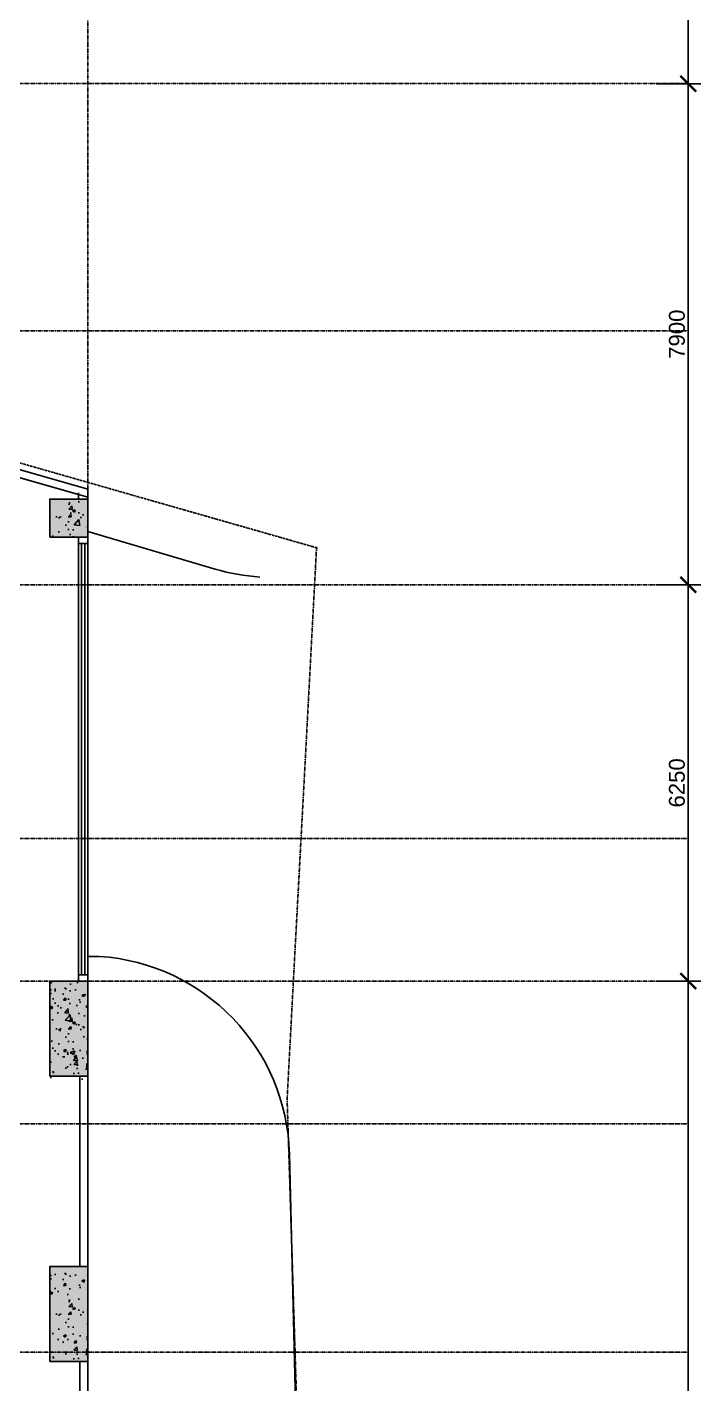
# Model space of a CAD drawing. Header units: inches. Extents: x -189245 to 740841, y -215444 to 469401.
# Drawn here: x 514495 to 525124, y 148763 to 170156 of the extents above; entities that cross this region are included whole.
import ezdxf

# ---------------------------------------------------------------- set-up
doc = ezdxf.new("R2010")
doc.units = ezdxf.units.IN
doc.header["$LTSCALE"] = 10
doc.header["$MEASUREMENT"] = 0
doc.linetypes.add('CENTER', pattern=[2, 1.25, -0.25, 0.25, -0.25])
doc.linetypes.add('GRID NORMAL$0$GRID BASEMENT$0$GRID GROUND$0$GRID$0$$0$PHANTOM', pattern=[2.5, 1.25, -0.25, 0.25, -0.25, 0.25, -0.25])
for name, color, linetype in [('3', 252, 'Continuous'), ('A-COLUMN', 6, 'Continuous'), ('A-COLUMN HATCH', 252, 'Continuous'), ('a-dim', 8, 'Continuous'), ('A-GRID', 8, 'Continuous'), ('A-HATCH GRAVEL', 8, 'Continuous'), ('A-ROAD', 252, 'Continuous'), ('A-SHEARWALL', 6, 'Continuous'), ('A-WINDOW', 2, 'Continuous'), ('COLUMN', 6, 'Continuous'), ('GRID', 8, 'CENTER'), ('TSG- DIM1', 1, 'Continuous'), ('TSG- WALL 100', 244, 'Continuous'), ('TSG- WINDOW PANEL HATCH', 200, 'Continuous'), ('TSG-CURB SETTING OUT', 1, 'Continuous')]:
    doc.layers.add(name, color=color, linetype=linetype)
doc.layers.add('DEFPOINT', color=7, linetype='Continuous', plot=False)
doc.styles.add('GRID NORMAL$0$GRID BASEMENT$0$GRID GROUND$0$GRID$0$Standard', font='ARIAL.TTF')
doc.dimstyles.new('GRID NORMAL$0$GRID BASEMENT$0$GRID GROUND$0$GRID$0$Standard', dxfattribs={"dimtxt": 250, "dimasz": 0.18, "dimexe": 0.18, "dimexo": 0.0625, "dimgap": 50, "dimtad": 1, "dimdec": 0, "dimzin": 0, "dimdsep": 46, "dimtxsty": 'GRID NORMAL$0$GRID BASEMENT$0$GRID GROUND$0$GRID$0$Standard', "dimcen": 0.09, "dimadec": 0, "dimazin": 0, "dimtfac": 1, "dimtdec": 0, "dimtofl": 0, "dimtmove": 0, "dimatfit": 3, "dimfxl": 1, "dimtolj": 1, "dimtzin": 0, "dimarcsym": 0})
pattern_1 = [(50, (467978.45, 126913.5), (717.26, -62.752), [75, -825]), (355, (467978.45, 126913.5), (-138.751, 752.192), [60, -660]), (100.4514, (468038.2, 126908.3), (578.509, 689.4395), [63.74, -701.142]), (46.1842, (467978.45, 127113.5), (1067.241, -165.519), [112.5, -1237.5]), (96.6356, (468067.4, 127099.7), (934.663, 974.118), [95.61, -1051.713]), (351.1842, (467978.5, 127113.5), (934.662, 974.119), [90, -990]), (21, (468078.45, 127063.5), (596.907, -402.619), [75, -825]), (326, (468078.45, 127063.5), (243.315, 725.15), [60, -660]), (71.4514, (468128.2, 127029.95), (840.223, 322.5305), [63.74, -701.142]), (37.5, (467978.45, 126913.5), (12.1599, 332.8939), [0, -652, 0, -670, 0, -662.5]), (7.5, (467978.45, 126913.5), (263.0695, 394.4117), [0, -382, 0, -637, 0, -252.5]), (327.5, (467755.45, 126913.5), (533.8224, -22.5549), [0, -250, 0, -780, 0, -1035]), (317.5, (467655.45, 126913.5), (583.186, 100.105), [0, -325, 0, -518, 0, -735])]

# ---------------------------------------------------------------- blocks, each defined once
blk = doc.blocks.new('GRID NORMAL$0$GRID BASEMENT$0$GRID GROUND$0$GRID$0$_ARCHTICK')
at = {"color": 0, "linetype": 'ByBlock', "ltscale": 20, "const_width": 0.15}
blk.add_lwpolyline([(-0.5, -0.5), (0.5, 0.5)], dxfattribs=at)
blk = doc.blocks.new('*D894')
at = {"layer": 'a-dim', "color": 0, "lineweight": -2, "ltscale": 500}
for p, q in [((524924, 169064), (524924, 175027)), ((524424, 174827), (525124, 174827)), ((524424, 169264), (525124, 169264))]:
    blk.add_line(p, q, dxfattribs=at)
at = {"layer": 'Defpoints', "color": 0, "ltscale": 500}
for p in [(524424, 174827), (524924, 174827), (524424, 169264)]:
    blk.add_point(p, dxfattribs=at)
at = {"layer": 'a-dim', "color": 0, "lineweight": -2, "ltscale": 500, "xscale": 250, "yscale": 250, "zscale": 250}
for p, rotation in [((524924, 174827), 90), ((524924, 169264), 270)]:
    blk.add_blockref('GRID NORMAL$0$GRID BASEMENT$0$GRID GROUND$0$GRID$0$_ARCHTICK', p, dxfattribs=dict(at, rotation=rotation))
at = {"layer": 'a-dim', "color": 3, "ltscale": 500, "insert": (524747, 172046), "char_height": 250, "attachment_point": 5, "rotation": 90, "style": 'GRID NORMAL$0$GRID BASEMENT$0$GRID GROUND$0$GRID$0$Standard'}
blk.add_mtext('\\A1;5563', dxfattribs=at)
blk = doc.blocks.new('*D895')
at = {"layer": 'a-dim', "color": 0, "lineweight": -2, "ltscale": 500}
for p, q in [((524924, 161164), (524924, 169464)), ((524424, 169264), (525124, 169264)), ((524424, 161364), (525124, 161364))]:
    blk.add_line(p, q, dxfattribs=at)
at = {"layer": 'Defpoints', "color": 0, "ltscale": 500}
for p in [(524424, 169264), (524924, 169264), (524424, 161364)]:
    blk.add_point(p, dxfattribs=at)
at = {"layer": 'a-dim', "color": 0, "lineweight": -2, "ltscale": 500, "xscale": 250, "yscale": 250, "zscale": 250}
for p, rotation in [((524924, 169264), 90), ((524924, 161364), 270)]:
    blk.add_blockref('GRID NORMAL$0$GRID BASEMENT$0$GRID GROUND$0$GRID$0$_ARCHTICK', p, dxfattribs=dict(at, rotation=rotation))
at = {"layer": 'a-dim', "color": 3, "ltscale": 500, "insert": (524747, 165314), "char_height": 250, "attachment_point": 5, "rotation": 90, "style": 'GRID NORMAL$0$GRID BASEMENT$0$GRID GROUND$0$GRID$0$Standard'}
blk.add_mtext('\\A1;7900', dxfattribs=at)
blk = doc.blocks.new('*D897')
at = {"layer": 'a-dim', "color": 0, "lineweight": -2, "ltscale": 500}
for p, q in [((524924, 154914), (524924, 161564)), ((524424, 161364), (525124, 161364)), ((524424, 155114), (525124, 155114))]:
    blk.add_line(p, q, dxfattribs=at)
at = {"layer": 'Defpoints', "color": 0, "ltscale": 500}
for p in [(524424, 161364), (524924, 161364), (524424, 155114)]:
    blk.add_point(p, dxfattribs=at)
at = {"layer": 'a-dim', "color": 0, "lineweight": -2, "ltscale": 500, "xscale": 250, "yscale": 250, "zscale": 250}
for p, rotation in [((524924, 161364), 90), ((524924, 155114), 270)]:
    blk.add_blockref('GRID NORMAL$0$GRID BASEMENT$0$GRID GROUND$0$GRID$0$_ARCHTICK', p, dxfattribs=dict(at, rotation=rotation))
at = {"layer": 'a-dim', "color": 3, "ltscale": 500, "insert": (524747, 158239), "char_height": 250, "attachment_point": 5, "rotation": 90, "style": 'GRID NORMAL$0$GRID BASEMENT$0$GRID GROUND$0$GRID$0$Standard'}
blk.add_mtext('\\A1;6250', dxfattribs=at)
blk = doc.blocks.new('*D898')
at = {"layer": 'a-dim', "color": 0, "lineweight": -2, "ltscale": 500}
for p, q in [((524924, 131165), (524924, 155315)), ((524424, 155115), (525124, 155115)), ((524424, 131365), (525124, 131365))]:
    blk.add_line(p, q, dxfattribs=at)
at = {"layer": 'Defpoints', "color": 0, "ltscale": 500}
for p in [(524424, 155115), (524924, 155115), (524424, 131365)]:
    blk.add_point(p, dxfattribs=at)
at = {"layer": 'a-dim', "color": 0, "lineweight": -2, "ltscale": 500, "xscale": 250, "yscale": 250, "zscale": 250}
for p, rotation in [((524924, 155115), 90), ((524924, 131365), 270)]:
    blk.add_blockref('GRID NORMAL$0$GRID BASEMENT$0$GRID GROUND$0$GRID$0$_ARCHTICK', p, dxfattribs=dict(at, rotation=rotation))
at = {"layer": 'a-dim', "color": 3, "ltscale": 500, "insert": (524747, 143240), "char_height": 250, "attachment_point": 5, "rotation": 90, "style": 'GRID NORMAL$0$GRID BASEMENT$0$GRID GROUND$0$GRID$0$Standard'}
blk.add_mtext('\\A1;23750', dxfattribs=at)

msp = doc.modelspace()

# ---------------------------------------------------------------- hatches: boundary and pattern name
at = {"layer": 'A-COLUMN HATCH'}
h = msp.add_hatch(color=254, dxfattribs=at)
h.paths.add_polyline_path([(467978.45079, 126913.49964), (469178.45079, 126913.49964), (469178.45079, 127613.49964), (467978.45079, 127613.49964)])
h.paths.add_polyline_path([(467978.45079, 131013.49964), (469178.45079, 131013.49964), (469178.45079, 131713.49964), (467978.45079, 131713.49964)])
h.paths.add_polyline_path([(467978.45079, 139013.49964), (469178.45079, 139013.49964), (469178.45079, 139713.49964), (467978.45079, 139713.49964)])
h.paths.add_polyline_path([(483373.45079, 130063.49964), (483373.45079, 129463.49964), (483973.45079, 129463.49964), (483973.45079, 130063.49964)])
h.paths.add_polyline_path([(483373.45079, 134013.49964), (483973.45079, 134013.49964), (483973.45079, 134613.49964), (483373.45079, 134613.49964)])
h.paths.add_polyline_path([(489453.45079, 130063.49964), (489453.45079, 129463.49964), (490053.45079, 129463.49964), (490053.45079, 130063.49964)])
h.paths.add_polyline_path([(489453.45079, 134013.49964), (490053.45079, 134013.49964), (490053.45079, 134613.49964), (489453.45079, 134613.49964)])
h.paths.add_polyline_path([(495453.45079, 130063.49964), (495453.45079, 129463.49964), (496053.45079, 129463.49964), (496053.45079, 130063.49964)])
h.paths.add_polyline_path([(495453.45079, 134013.49964), (496053.45079, 134013.49964), (496053.45079, 134613.49964), (495453.45079, 134613.49964)])
h.paths.add_polyline_path([(501453.45079, 134613.49964), (501453.45079, 134013.49964), (502053.45079, 134013.49964), (502053.45079, 134613.49964)])
h.paths.add_polyline_path([(502053.45079, 130063.49964), (501453.45079, 130063.49964), (501453.45079, 129463.49964), (502053.45079, 129463.49964)])
h.paths.add_polyline_path([(504353.45079, 130063.49964), (504353.45079, 129463.49964), (504953.45079, 129463.49964), (504953.45079, 130063.49964)])
h.paths.add_polyline_path([(514853.45079, 141613.49964), (515453.45079, 141613.49964), (515453.45079, 143113.49964), (514853.45079, 143113.49964)])
h.paths.add_polyline_path([(502103.45079, 141613.49964), (502103.45079, 142813.49964), (501403.45079, 142813.49964), (501403.45079, 141613.49964)])
h.paths.add_polyline_path([(501403.45079, 146413.49964), (502103.45079, 146413.49964), (502103.45079, 147613.49964), (501403.45079, 147613.49964)])
h.paths.add_polyline_path([(496103.45079, 146413.49964), (496103.45079, 147613.49964), (495403.45079, 147613.49964), (495403.45079, 146413.49964)])
h.paths.add_polyline_path([(496103.45079, 142813.49964), (495403.45079, 142813.49964), (495403.45079, 141613.49964), (496103.45079, 141613.49964)])
h.paths.add_polyline_path([(514853.45079, 146113.49964), (515453.45079, 146113.49964), (515453.45079, 147613.49964), (514853.45079, 147613.49964)])
h.paths.add_polyline_path([(514853.45079, 149113.49964), (515453.45079, 149113.49964), (515453.45079, 150613.49964), (514853.45079, 150613.49964)])
h.paths.add_polyline_path([(490103.45079, 142813.49964), (489403.45079, 142813.49964), (489403.45079, 141613.49964), (490103.45079, 141613.49964)])
h.paths.add_polyline_path([(489403.45079, 146413.49964), (490103.45079, 146413.49964), (490103.45079, 147613.49964), (489403.45079, 147613.49964)])
h.paths.add_polyline_path([(484103.45079, 146413.49964), (484103.45079, 147613.49964), (483403.45079, 147613.49964), (483403.45079, 146413.49964)])
h.paths.add_polyline_path([(484103.45079, 142813.49964), (483403.45079, 142813.49964), (483403.45079, 141613.49964), (484103.45079, 141613.49964)])
h.paths.add_polyline_path([(468678.45079, 147763.49964), (468678.45079, 148963.49964), (467978.45079, 148963.49964), (467978.45079, 147763.49964)])
h.paths.add_polyline_path([(467978.45079, 157013.49964), (469178.45079, 157013.49964), (469178.45079, 157713.49964), (467978.45079, 157713.49964)])
h.paths.add_polyline_path([(479828.45079, 161013.49964), (479828.45079, 161713.49964), (478628.45079, 161713.49964), (478628.45079, 161013.49964)])
h.paths.add_polyline_path([(475853.45079, 161013.49964), (475853.45079, 161813.49964), (474653.45079, 161813.49964), (474653.45079, 161013.49964)])
h.paths.add_polyline_path([(469178.45079, 165013.49964), (469178.45079, 165713.49964), (467978.45079, 165713.49964), (467978.45079, 165013.49964)])
h.paths.add_polyline_path([(486453.45079, 162713.49964), (486453.45079, 162113.49964), (487053.45079, 162113.49964), (487053.45079, 162713.49964)])
h.paths.add_polyline_path([(487103.45079, 155113.49964), (486403.45079, 155113.49964), (486403.45079, 153913.49964), (487103.45079, 153913.49964)])
h.paths.add_polyline_path([(469178.45079, 169113.49964), (469178.45079, 169813.49964), (467978.45079, 169813.49964), (467978.45079, 169113.49964)])
h.paths.add_polyline_path([(486453.45079, 167337.49964), (486453.45079, 166737.49964), (487053.45079, 166737.49964), (487053.45079, 167337.49964)])
h.paths.add_polyline_path([(492403.45079, 155113.49964), (492403.45079, 153913.49964), (493103.45079, 153913.49964), (493103.45079, 155113.49964)])
h.paths.add_polyline_path([(498403.45079, 155113.49964), (498403.45079, 153913.49964), (499103.45079, 153913.49964), (499103.45079, 155113.49964)])
h.paths.add_polyline_path([(493053.45079, 162113.49964), (493053.45079, 162713.49964), (492453.45079, 162713.49964), (492453.45079, 162113.49964)])
h.paths.add_polyline_path([(498453.45079, 162713.49964), (498453.45079, 162113.49964), (499053.45079, 162113.49964), (499053.45079, 162713.49964)])
h.paths.add_polyline_path([(493053.45079, 166737.49964), (493053.45079, 167337.49964), (492453.45079, 167337.49964), (492453.45079, 166737.49964)])
h.paths.add_polyline_path([(498453.45079, 167337.49964), (498453.45079, 166737.49964), (499053.45079, 166737.49964), (499053.45079, 167337.49964)])
h.paths.add_polyline_path([(506553.45079, 165363.49964), (506553.45079, 164763.49964), (507153.45079, 164763.49964), (507153.45079, 165363.49964)])
h.paths.add_polyline_path([(514853.45079, 162713.96634), (514853.45079, 162113.96634), (515453.45079, 162113.96634), (515453.45079, 162713.96634)])
h.paths.add_polyline_path([(514853.45079, 155113.49964), (514853.45079, 153613.49964), (515453.45079, 153613.49964), (515453.45079, 155113.49964)])
at = {"layer": 'A-HATCH GRAVEL'}
h = msp.add_hatch(dxfattribs=at)
h.set_pattern_fill('AR-CONC', color=256, scale=100, style=0)
h.set_pattern_definition(pattern_1)
h.paths.add_polyline_path([(515453.45079, 162113.49965), (515053.45079, 162113.49965), (515053.45079, 162513.49965), (515453.45079, 162513.49965)])
h = msp.add_hatch(dxfattribs=at)
h.set_pattern_fill('AR-CONC', color=256, scale=100, style=0)
h.set_pattern_definition(pattern_1)
h.paths.add_polyline_path([(514853.45079, 153513.49965), (515453.45079, 153513.49965), (515453.45079, 155113.49965), (514853.45079, 155113.49965)])
at = {"layer": 'COLUMN'}
h = msp.add_hatch(dxfattribs=at)
h.set_pattern_fill('AR-CONC', color=8, scale=60, style=0)
h.set_pattern_definition([(50, (515153.45, 162436.1), (430.36, -37.65), [45, -495]), (355, (515153.45, 162436.1), (-83.25, 451.3), [36, -396]), (100.45, (515189.3, 162432.96), (347.1, 413.66), [38.24, -420.69]), (46.18, (515153.45, 162556.1), (640.34, -99.3), [67.5, -742.5]), (96.64, (515206.8, 162547.8), (560.8, 584.5), [57.37, -631.03]), (351.18, (515153.45, 162556.1), (560.8, 584.5), [54, -594]), (21, (515213.45, 162526.1), (358.14, -241.57), [45, -495]), (326, (515213.45, 162526.1), (146, 435.1), [36, -396]), (71.45, (515243.3, 162505.97), (504.13, 193.52), [38.24, -420.69]), (37.5, (515153.45, 162436.1), (7.296, 199.736), [0, -391.2, 0, -402, 0, -397.5]), (7.5, (515153.45, 162436.1), (157.84, 236.65), [0, -229.2, 0, -382.2, 0, -151.5]), (327.5, (515019.65, 162436.1), (320.293, -13.533), [0, -150, 0, -468, 0, -621]), (317.5, (514959.65, 162436.1), (349.91, 60.06), [0, -195, 0, -310.8, 0, -441])])
h.paths.add_polyline_path([(514853.45079, 162113.96634), (515453.45079, 162113.96634), (515453.45079, 162713.96634), (514853.45079, 162713.96634)])
h = msp.add_hatch(dxfattribs=at)
h.set_pattern_fill('AR-CONC', color=8, scale=60, style=0)
h.set_pattern_definition([(50, (515153.45, 154363.5), (430.36, -37.65), [45, -495]), (355, (515153.45, 154363.5), (-83.25, 451.32), [36, -396]), (100.45, (515189.3, 154360.36), (347.1, 413.66), [38.24, -420.69]), (46.184, (515153.45, 154483.5), (640.34, -99.3), [67.5, -742.5]), (96.636, (515206.8, 154475.2), (560.8, 584.47), [57.37, -631.03]), (351.184, (515153.45, 154483.5), (560.8, 584.47), [54, -594]), (21, (515213.45, 154453.5), (358.14, -241.57), [45, -495]), (326, (515213.45, 154453.5), (145.99, 435.1), [36, -396]), (71.45, (515243.3, 154433.37), (504.13, 193.52), [38.24, -420.69]), (37.5, (515153.45, 154363.5), (7.296, 199.736), [0, -391.2, 0, -402, 0, -397.5]), (7.5, (515153.45, 154363.5), (157.84, 236.647), [0, -229.2, 0, -382.2, 0, -151.5]), (327.5, (515019.65, 154363.5), (320.293, -13.533), [0, -150, 0, -468, 0, -621]), (317.5, (514959.65, 154363.5), (349.91, 60.06), [0, -195, 0, -310.8, 0, -441])])
h.paths.add_polyline_path([(514853.45079, 153613.49964), (515453.45079, 153613.49964), (515453.45079, 155113.49964), (514853.45079, 155113.49964)])
h = msp.add_hatch(dxfattribs=at)
h.set_pattern_fill('AR-CONC', color=8, scale=60, style=0)
h.set_pattern_definition([(50, (515153.45, 149863.5), (430.36, -37.65), [45, -495]), (355, (515153.45, 149863.5), (-83.25, 451.32), [36, -396]), (100.45, (515189.3, 149860.36), (347.1, 413.66), [38.24, -420.69]), (46.184, (515153.45, 149983.5), (640.34, -99.3), [67.5, -742.5]), (96.636, (515206.8, 149975.2), (560.8, 584.47), [57.37, -631.03]), (351.184, (515153.45, 149983.5), (560.8, 584.47), [54, -594]), (21, (515213.45, 149953.5), (358.14, -241.57), [45, -495]), (326, (515213.45, 149953.5), (145.99, 435.1), [36, -396]), (71.45, (515243.3, 149933.37), (504.13, 193.52), [38.24, -420.69]), (37.5, (515153.45, 149863.5), (7.296, 199.736), [0, -391.2, 0, -402, 0, -397.5]), (7.5, (515153.45, 149863.5), (157.84, 236.647), [0, -229.2, 0, -382.2, 0, -151.5]), (327.5, (515019.65, 149863.5), (320.293, -13.533), [0, -150, 0, -468, 0, -621]), (317.5, (514959.65, 149863.5), (349.91, 60.06), [0, -195, 0, -310.8, 0, -441])])
h.paths.add_polyline_path([(514853.45079, 149113.49964), (515453.45079, 149113.49964), (515453.45079, 150613.49964), (514853.45079, 150613.49964)])

# ---------------------------------------------------------------- linework, layer by layer
at = {"layer": '3', "color": 3, "linetype": 'GRID NORMAL$0$GRID BASEMENT$0$GRID GROUND$0$GRID$0$$0$PHANTOM', "flags": 128}
msp.add_lwpolyline([(519060.98795, 161934.25824), (518597.00513, 153256.65373), (518978.66397, 141152.66941), (519953.87855, 133081.37109), (465290.09382, 119732.83041), (464032.95972, 126578.35551), (463077.88672, 133876.12473), (462497.52086, 141213.20695), (462293.93772, 148550.3831), (462470.12238, 155878.2654), (463024.7082, 163207.31271), (463952.35995, 170488.45701), (465186.141, 177338.22958), (519079.94233, 161941.45465)], dxfattribs=at)
at = {"layer": 'A-COLUMN', "linetype": 'Continuous'}
msp.add_line((515303.57579, 162713.96634), (515303.57579, 162811.35686), dxfattribs=at)
at = {"layer": 'A-GRID', "linetype": 'GRID NORMAL$0$GRID BASEMENT$0$GRID GROUND$0$GRID$0$$0$PHANTOM'}
for p, q in [((524924.32718, 169264.43301), (457908.88734, 169264.43301)), ((524924.32718, 165364.43301), (457908.88734, 165364.43301)), ((524924.32718, 161364.43301), (457908.88734, 161364.43301)), ((524924.32718, 157364.43301), (457908.91887, 157364.43301)), ((524924.32718, 155114.43301), (457908.91887, 155114.43301)), ((524924.32718, 152864.43301), (457908.91887, 152864.43301)), ((524924.32718, 149264.43301), (457908.88734, 149264.43301))]:
    msp.add_line(p, q, dxfattribs=at)
at = {"layer": 'A-ROAD', "color": 252}
for p, q in [((517460.23475, 161609.68055), (515453.45079, 162201.28014)), ((515634.1258, 155502.16872), (515453.45079, 155502.16872))]:
    msp.add_line(p, q, dxfattribs=at)
msp.add_lwpolyline([(515453.45079, 141366.48674), (516352.46341, 141578.02969, 0.3548553159), (518818.55963, 144770.64577), (518633.61812, 152386.0869)], format="xyb", dxfattribs=at)
for centre, start, end in [((518365.09401, 164679.08273), 253.57449175, 266.424491759), ((515434.56133, 152308.39759), 1.39115842, 86.424491756)]:
    msp.add_arc(centre, 3200, start, end, dxfattribs=at)
at = {"layer": 'A-SHEARWALL'}
msp.add_lwpolyline([(499053.45079, 167212.49964), (499806.98703, 167212.49964), (515303.57579, 162785.32095), (515453.45079, 162742.50356), (515453.45079, 162872.5046), (499824.49231, 167337.49964), (499053.45079, 167337.49964), (499053.45079, 167212.49964)], dxfattribs=at)
msp.add_lwpolyline([(509920.80257, 164453.11196), (509886.46542, 164332.92061), (515303.57579, 162785.32095), (515453.45079, 162742.50356), (515453.45079, 162872.5046)], close=True, dxfattribs=at)
at = {"layer": 'A-WINDOW', "color": 252}
for p, q in [((515353.45079, 155213.49965), (515353.45079, 162013.49965)), ((515403.45079, 155213.49965), (515403.45079, 162013.49965))]:
    msp.add_line(p, q, dxfattribs=at)
msp.add_lwpolyline([(515303.45079, 155213.49965), (515303.45079, 155113.49965), (515453.45079, 155113.49965), (515453.45079, 155213.49965)], close=True, dxfattribs=at)
at = {"layer": 'COLUMN', "linetype": 'Continuous'}
for points in [[(514853.45079, 162113.96634), (515453.45079, 162113.96634), (515453.45079, 162713.96634), (514853.45079, 162713.96634)], [(514853.45079, 153613.49964), (515453.45079, 153613.49964), (515453.45079, 155113.49964), (514853.45079, 155113.49964)], [(514853.45079, 149113.49964), (515453.45079, 149113.49964), (515453.45079, 150613.49964), (514853.45079, 150613.49964)]]:
    msp.add_lwpolyline(points, close=True, dxfattribs=at)
at = {"layer": 'DEFPOINT'}
msp.add_lwpolyline([(479828.65541, 129463.49964), (505138.28555, 129463.49964), (515452.48975, 131982.16122), (515453.45079, 162872.5046), (499824.49231, 167337.49964), (479828.65541, 167337.03297)], dxfattribs=at)
msp.add_lwpolyline([(504603.45079, 165972.21187), (506755.12093, 165363.49965), (507098.38667, 165364.43301), (507153.45079, 165364.43301), (507153.45079, 165243.70924), (515453.45079, 162872.5046), (515453.45079, 131978.15403), (505138.28555, 129463.49964), (504653.65541, 129463.49964), (504653.65541, 139027.55374), (507823.96045, 139773.5386), (507803.45079, 141613.03297), (507703.45079, 141613.96632), (507653.45079, 141613.03297), (507653.45079, 149113.03297), (508003.51329, 149113.03297), (508003.51329, 155113.03297), (504603.45079, 155114.43301)], close=True, dxfattribs=at)
at = {"layer": 'GRID', "linetype": 'GRID NORMAL$0$GRID BASEMENT$0$GRID GROUND$0$GRID$0$$0$PHANTOM'}
msp.add_line((515453.65541, 120893.30323), (515453.65541, 178562.49557), dxfattribs=at)
at = {"layer": 'TSG- DIM1', "color": 252}
msp.add_line((515305.19499, 162013.49965), (515453.51329, 162013.49965), dxfattribs=at)
at = {"layer": 'TSG- WALL 100', "color": 4}
for points in [[(515453.45079, 150613.49964), (515328.45078, 150613.49964), (515328.45078, 153613.49964), (515453.45079, 153613.49964)], [(515328.45078, 153613.49964), (515453.45079, 153613.49964), (515453.45079, 150613.49964), (515328.45078, 150613.49964)], [(515328.45078, 149113.49964), (515453.45079, 149113.49964), (515453.45079, 147613.49964), (515328.45078, 147613.49964)]]:
    msp.add_lwpolyline(points, close=True, dxfattribs=at)
at = {"layer": 'TSG- WINDOW PANEL HATCH', "color": 2, "ltscale": 2}
msp.add_line((515453.45079, 155113.49965), (515453.45079, 162113.49964), dxfattribs=at)
msp.add_lwpolyline([(515453.51329, 155113.49964), (515305.19499, 155113.49964), (515305.19499, 162113.96634), (515453.51329, 162113.96634)], close=True, dxfattribs=at)
at = {"layer": 'TSG-CURB SETTING OUT', "color": 6}
msp.add_lwpolyline([(515453.45079, 162713.96634), (515303.57579, 162713.96634), (515303.57579, 162785.32095), (515453.45079, 162742.50356)], close=True, dxfattribs=at)

# ---------------------------------------------------------------- dimensions: what is measured, and where the dimension line sits
at = {"layer": 'a-dim', "ltscale": 500}
for base, p1, p2, picture, middle in [((524924.32718, 174826.96632), (524424.32718, 169264.43301), (524424.32718, 174826.96632), '*D894', (524746.59867, 172045.69967)), ((524924.38968, 169264.43301), (524424.38968, 161364.43301), (524424.38968, 169264.43301), '*D895', (524746.74644, 165314.43301)), ((524924.38968, 161364.43301), (524424.38968, 155114.43301), (524424.38968, 161364.43301), '*D897', (524746.74644, 158239.43301)), ((524924.38968, 155115.43301), (524424.32718, 131365.07003), (524424.38968, 155115.43301), '*D898', (524746.66117, 143240.25152))]:
    dim = msp.add_linear_dim(base=base, p1=p1, p2=p2, angle=270, dimstyle='GRID NORMAL$0$GRID BASEMENT$0$GRID GROUND$0$GRID$0$Standard', override={"dimasz": 250, "dimexe": 200, "dimblk1": 'GRID NORMAL$0$GRID BASEMENT$0$GRID GROUND$0$GRID$0$_ARCHTICK', "dimblk2": 'GRID NORMAL$0$GRID BASEMENT$0$GRID GROUND$0$GRID$0$_ARCHTICK', "dimsah": 1, "dimdle": 200, "dimclrt": 3}, dxfattribs=at)
    dim.commit()
    dim.dimension.update_dxf_attribs({"geometry": picture, "text_midpoint": middle})

doc.saveas('drawing.dxf')
